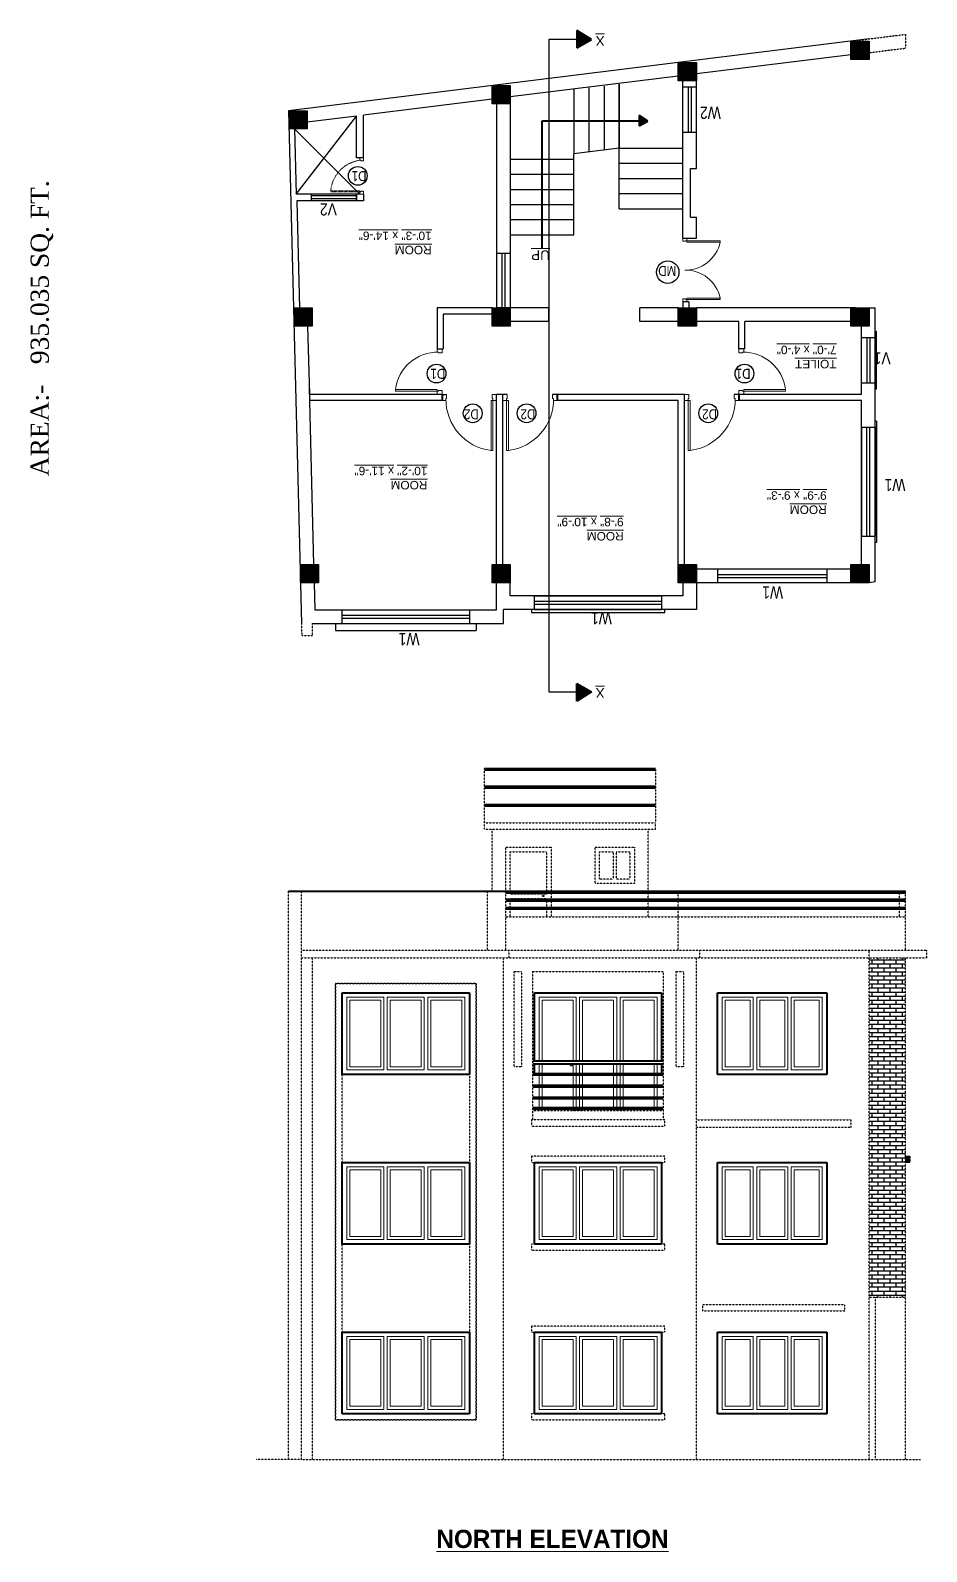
# Model space of a CAD drawing. Header units: inches. Extents: x -111 to 45239, y -6849 to 1261.
# Drawn here: x 18012 to 18604, y -2378 to -1374 of the extents above; entities that cross this region are included whole.
import ezdxf

# ---------------------------------------------------------------- set-up
doc = ezdxf.new("R2010")
doc.units = ezdxf.units.IN
doc.header["$LTSCALE"] = 0.5
doc.header["$MEASUREMENT"] = 0
doc.linetypes.add('DASH', pattern=[0.35, 0.25, -0.1])
doc.linetypes.add('DASHED2', pattern=[0.375, 0.25, -0.125])
for name, color, linetype, lineweight in [('door', 202, 'Continuous', 5), ('Elevation 2', 31, 'Continuous', 40), ('TEXT', 220, 'Continuous', 9), ('Text 0.200', 122, 'Continuous', 20), ('Toilet', 7, 'Continuous', 25), ('wall', 20, 'Continuous', 40), ('window', 6, 'Continuous', 13)]:
    doc.layers.add(name, color=color, linetype=linetype, lineweight=lineweight)
doc.styles.add('ordinary', font='ARIALN.TTF')
doc.styles.get("Standard").update_dxf_attribs({"font": 'arial.ttf'})

msp = doc.modelspace()

# ---------------------------------------------------------------- hatches: boundary and pattern name
at = {"layer": 'Toilet'}
for points in [[(18554, -1392.7), (18566, -1392.7), (18566, -1380.7), (18554, -1380.7)], [(18440, -1406.8), (18452, -1406.8), (18452, -1394.8), (18440, -1394.8)], [(18317, -1422), (18329, -1422), (18329, -1410), (18317, -1410)], [(18182.9, -1438.6), (18194.9, -1438.6), (18194.9, -1426.6), (18182.9, -1426.6)], [(18186.2, -1568.8), (18198.2, -1568.8), (18198.2, -1556.8), (18186.2, -1556.8)], [(18317, -1568.8), (18329, -1568.8), (18329, -1556.8), (18317, -1556.8)], [(18440, -1568.8), (18452, -1568.8), (18452, -1556.8), (18440, -1556.8)], [(18554, -1568.8), (18566, -1568.8), (18566, -1556.8), (18554, -1556.8)], [(18190.4, -1738.1), (18202.4, -1738.1), (18202.4, -1726.1), (18190.4, -1726.1)], [(18317, -1738.1), (18329, -1738.1), (18329, -1726.1), (18317, -1726.1)], [(18440, -1738.1), (18452, -1738.1), (18452, -1726.1), (18440, -1726.1)], [(18554, -1738.1), (18566, -1738.1), (18566, -1726.1), (18554, -1726.1)]]:
    msp.add_hatch(color=1, dxfattribs=at).paths.add_polyline_path(points)
at = {"layer": 'Toilet', "linetype": 'DASH', "ltscale": 0.1}
h = msp.add_hatch(dxfattribs=at)
h.set_pattern_fill('AR-BRSTD', color=256)
h.paths.add_polyline_path([(18590, -2092.7), (18590, -1985.7), (18566, -1985.7), (18566, -2092.7), (18566, -2204.7), (18566, -2209.7), (18590, -2209.7)])
h = msp.add_hatch(dxfattribs=at)
h.set_pattern_fill('ANSI31', color=256)
h.set_pattern_definition([(45, (-10494.5373, -5849.33458), (-0.08838834765, 0.08838834765), [])])
h.paths.add_polyline_path([(18590, -2116.7), (18593, -2116.7), (18593, -2120.7), (18590, -2120.7)])
at = {"layer": 'wall', "ltscale": 5}
h = msp.add_hatch(color=2, dxfattribs=at)
h.dxf.hatch_style = 1
h.paths.add_polyline_path([(18382.7, -1379.7), (18372.9, -1373.6), (18372.9, -1385.1)])
h = msp.add_hatch(color=2, dxfattribs=at)
h.dxf.hatch_style = 1
h.paths.add_polyline_path([(18419.8, -1433.4), (18414.1, -1429.8), (18414.1, -1436.6)])
h = msp.add_hatch(color=2, dxfattribs=at)
h.dxf.hatch_style = 1
h.paths.add_polyline_path([(18382.7, -1810.1), (18372.9, -1816.2), (18372.9, -1804.6)])

# ---------------------------------------------------------------- linework, layer by layer
at = {"layer": 'door', "ltscale": 0.5}
for p, q in [((18229.7, -1480.1), (18229.7, -1481.6)), ((18229.7, -1480.1), (18229.7, -1481.6)), ((18445.7, -1512.5), (18445.7, -1510.8)), ((18445.7, -1512.5), (18445.7, -1510.8)), ((18445.7, -1551.2), (18445.7, -1552.8)), ((18445.7, -1551.2), (18445.7, -1552.8)), ((18280.7, -1611.8), (18280.7, -1613.8)), ((18280.7, -1611.8), (18280.7, -1613.8)), ((18483.3, -1611.8), (18483.3, -1613.8)), ((18483.3, -1611.8), (18483.3, -1613.8)), ((18317.5, -1617.8), (18320, -1617.8)), ((18317.5, -1617.8), (18320, -1617.8)), ((18326.5, -1617.8), (18324, -1617.8)), ((18326.5, -1617.8), (18324, -1617.8)), ((18446.5, -1617.8), (18444, -1617.8)), ((18446.5, -1617.8), (18444, -1617.8))]:
    msp.add_line(p, q, dxfattribs=at)
for points in [[(18229.7, -1459.3), (18229.7, -1457.8), (18232, -1457.8), (18232, -1459.6), (18230.4, -1459.6), (18230.4, -1459.3)], [(18229.7, -1459.3), (18229.7, -1457.8), (18232, -1457.8), (18232, -1459.6), (18230.4, -1459.6), (18230.4, -1459.3)], [(18467.7, -1512.5), (18445.7, -1512.5), (18445.7, -1513.3), (18467.7, -1513.3)], [(18467.7, -1512.5), (18445.7, -1512.5), (18445.7, -1513.3), (18467.7, -1513.3)], [(18467.7, -1551.1), (18445.7, -1551.2), (18445.7, -1550.3), (18467.7, -1550.3)], [(18467.7, -1551.1), (18445.7, -1551.2), (18445.7, -1550.3), (18467.7, -1550.3)], [(18280.7, -1585.9), (18280.7, -1583.8), (18284, -1583.8), (18284, -1586.3), (18281.7, -1586.3), (18281.7, -1585.9)], [(18280.7, -1585.9), (18280.7, -1583.8), (18284, -1583.8), (18284, -1586.3), (18281.7, -1586.3), (18281.7, -1585.9)], [(18483.3, -1585.9), (18483.3, -1583.8), (18480, -1583.8), (18480, -1586.3), (18482.3, -1586.3), (18482.3, -1585.9)], [(18483.3, -1585.9), (18483.3, -1583.8), (18480, -1583.8), (18480, -1586.3), (18482.3, -1586.3), (18482.3, -1585.9)], [(18253.2, -1611.8), (18280.7, -1611.8), (18280.7, -1610.7), (18253.2, -1610.7)], [(18253.2, -1611.8), (18280.7, -1611.8), (18280.7, -1610.7), (18253.2, -1610.7)], [(18286.5, -1617.8), (18284, -1617.8), (18284, -1613.8), (18287, -1613.8), (18287, -1616.6), (18286.5, -1616.6)], [(18286.5, -1617.8), (18284, -1617.8), (18284, -1613.8), (18287, -1613.8), (18287, -1616.6), (18286.5, -1616.6)], [(18357.5, -1617.8), (18360, -1617.8), (18360, -1613.8), (18357, -1613.8), (18357, -1616.6), (18357.5, -1616.6)], [(18357.5, -1617.8), (18360, -1617.8), (18360, -1613.8), (18357, -1613.8), (18357, -1616.6), (18357.5, -1616.6)], [(18477.5, -1617.8), (18480, -1617.8), (18480, -1613.8), (18477, -1613.8), (18477, -1616.6), (18477.5, -1616.6)], [(18477.5, -1617.8), (18480, -1617.8), (18480, -1613.8), (18477, -1613.8), (18477, -1616.6), (18477.5, -1616.6)], [(18510.8, -1611.8), (18483.3, -1611.8), (18483.3, -1610.7), (18510.8, -1610.7)], [(18510.8, -1611.8), (18483.3, -1611.8), (18483.3, -1610.7), (18510.8, -1610.7)], [(18317.5, -1650.8), (18317.5, -1617.8), (18316.3, -1617.8), (18316.3, -1650.8)], [(18317.5, -1650.8), (18317.5, -1617.8), (18316.3, -1617.8), (18316.3, -1650.8)], [(18326.5, -1650.8), (18326.5, -1617.8), (18327.8, -1617.8), (18327.8, -1650.8)], [(18326.5, -1650.8), (18326.5, -1617.8), (18327.8, -1617.8), (18327.8, -1650.8)], [(18446.5, -1650.8), (18446.5, -1617.8), (18447.8, -1617.8), (18447.8, -1650.8)], [(18446.5, -1650.8), (18446.5, -1617.8), (18447.8, -1617.8), (18447.8, -1650.8)]]:
    msp.add_lwpolyline(points, close=True, dxfattribs=at)
at = {"layer": 'door', "linetype": 'DASHED2', "ltscale": 5}
msp.add_lwpolyline([(18210.4, -1480.1), (18229.7, -1480.1), (18229.7, -1479.4), (18210.4, -1479.4)], close=True, dxfattribs=at)
msp.add_lwpolyline([(18210.4, -1480.1), (18229.7, -1480.1), (18229.7, -1479.4), (18210.4, -1479.4)], close=True, dxfattribs=at)
at = {"layer": 'door', "ltscale": 0.5}
for points in [[(18229.7, -1481.6), (18232, -1481.6), (18232, -1479.8), (18230.4, -1479.8), (18230.4, -1480.1), (18229.7, -1480.1)], [(18229.7, -1481.6), (18232, -1481.6), (18232, -1479.8), (18230.4, -1479.8), (18230.4, -1480.1), (18229.7, -1480.1)], [(18445.7, -1510.8), (18443, -1510.8), (18443, -1512.8), (18444.8, -1512.8), (18444.8, -1512.5), (18445.7, -1512.5)], [(18445.7, -1510.8), (18443, -1510.8), (18443, -1512.8), (18444.8, -1512.8), (18444.8, -1512.5), (18445.7, -1512.5)], [(18445.7, -1552.8), (18443, -1552.8), (18443, -1550.8), (18444.8, -1550.8), (18444.8, -1551.2), (18445.7, -1551.2)], [(18445.7, -1552.8), (18443, -1552.8), (18443, -1550.8), (18444.8, -1550.8), (18444.8, -1551.2), (18445.7, -1551.2)], [(18280.7, -1613.8), (18284, -1613.8), (18284, -1611.3), (18281.7, -1611.3), (18281.7, -1611.8), (18280.7, -1611.8)], [(18280.7, -1613.8), (18284, -1613.8), (18284, -1611.3), (18281.7, -1611.3), (18281.7, -1611.8), (18280.7, -1611.8)], [(18320, -1617.8), (18320, -1613.8), (18317, -1613.8), (18317, -1616.6), (18317.5, -1616.6), (18317.5, -1617.8)], [(18320, -1617.8), (18320, -1613.8), (18317, -1613.8), (18317, -1616.6), (18317.5, -1616.6), (18317.5, -1617.8)], [(18324, -1617.8), (18324, -1613.8), (18327, -1613.8), (18327, -1616.6), (18326.5, -1616.6), (18326.5, -1617.8)], [(18324, -1617.8), (18324, -1613.8), (18327, -1613.8), (18327, -1616.6), (18326.5, -1616.6), (18326.5, -1617.8)], [(18444, -1617.8), (18444, -1613.8), (18447, -1613.8), (18447, -1616.6), (18446.5, -1616.6), (18446.5, -1617.8)], [(18444, -1617.8), (18444, -1613.8), (18447, -1613.8), (18447, -1616.6), (18446.5, -1616.6), (18446.5, -1617.8)], [(18483.3, -1613.8), (18480, -1613.8), (18480, -1611.3), (18482.3, -1611.3), (18482.3, -1611.8), (18483.3, -1611.8)], [(18483.3, -1613.8), (18480, -1613.8), (18480, -1611.3), (18482.3, -1611.3), (18482.3, -1611.8), (18483.3, -1611.8)]]:
    msp.add_lwpolyline(points, dxfattribs=at)
at = {"layer": 'door', "linetype": 'DASHED2', "ltscale": 5}
msp.add_arc((18232.7, -1481.5), 22.4, 95.8576, 174.5421, dxfattribs=at)
at = {"layer": 'door', "ltscale": 0.5}
for centre, radius, start, end in [((18444.8, -1508.4), 23.4, 268.9456, 347.9801), ((18444.8, -1508.4), 23.4, 268.9456, 347.9801), ((18444.8, -1555.2), 23.4, 12.0604, 91.2274), ((18444.8, -1555.2), 23.4, 12.0604, 91.2274), ((18281.2, -1614.2), 28.3, 89.0596, 172.8964), ((18281.2, -1614.2), 28.3, 89.0596, 172.8964), ((18482.8, -1614.2), 28.3, 7.1036, 90.9404), ((18482.8, -1614.2), 28.3, 7.1036, 90.9404), ((18320.5, -1617.1), 34, 179.0596, 262.8964), ((18320.5, -1617.1), 34, 179.0596, 262.8964), ((18323.6, -1617.1), 34, 277.1036, 0.9404), ((18323.6, -1617.1), 34, 277.1036, 0.9404), ((18443.6, -1617.1), 34, 277.1036, 0.9404), ((18443.6, -1617.1), 34, 277.1036, 0.9404)]:
    msp.add_arc(centre, radius, start, end, dxfattribs=at)
at = {"layer": 'Elevation 2'}
for p, q in [((18312, -1860.7), (18425, -1860.7)), ((18312, -1861.7), (18425, -1861.7)), ((18312, -1872.5), (18425, -1872.5)), ((18312, -1873.5), (18425, -1873.5)), ((18312, -1884.4), (18425, -1884.4)), ((18312, -1885.4), (18425, -1885.4)), ((18182.6, -1941.7), (18590, -1941.7)), ((18326, -1942.7), (18590, -1942.7)), ((18326, -1947), (18590, -1947)), ((18326, -1948), (18590, -1948)), ((18326, -1952.4), (18590, -1952.4)), ((18326, -1953.4), (18590, -1953.4)), ((18344, -2053.7), (18430, -2053.7)), ((18344, -2055.7), (18430, -2055.7)), ((18344, -2062), (18430, -2062)), ((18344, -2063), (18430, -2063)), ((18344, -2069.8), (18430, -2069.8)), ((18344, -2070.8), (18430, -2070.8)), ((18344, -2077.6), (18430, -2077.6)), ((18344, -2078.6), (18430, -2078.6)), ((18344, -2084.4), (18430, -2084.4)), ((18344, -2085.4), (18430, -2085.4))]:
    msp.add_line(p, q, dxfattribs=at)
at = {"layer": 'Toilet'}
for p, q in [((18566, -1379.2), (18182.6, -1426.6)), ((18354.8, -1810.4), (18354.8, -1379.4)), ((18354.8, -1379.4), (18372.9, -1379.4)), ((18554, -1389.7), (18452, -1402.3)), ((18440, -1403.8), (18329, -1417.5)), ((18443, -1410.8), (18443, -1403.8)), ((18371, -1412.7), (18371, -1455)), ((18381, -1411.5), (18381, -1453.8)), ((18391, -1410.3), (18391, -1452.6)), ((18401, -1491.3), (18401, -1409)), ((18401, -1409), (18401, -1451.3)), ((18452, -1410.8), (18452, -1406.8)), ((18227.5, -1421), (18227.5, -1421)), ((18317, -1419), (18232, -1429.5)), ((18320, -1420.3), (18320, -1520.8)), ((18329, -1422), (18329, -1459.7)), ((18182.6, -1426.6), (18191.1, -1765.1)), ((18187.7, -1481.6), (18227.5, -1430.1)), ((18227.5, -1430.1), (18194.9, -1434.1)), ((18227.5, -1457.8), (18227.5, -1430.1)), ((18232, -1457.8), (18232, -1429.5)), ((18186.5, -1438.6), (18187.7, -1481.6)), ((18186.5, -1438.6), (18229.7, -1481.6)), ((18443, -1510.8), (18443, -1440.8)), ((18452, -1464.8), (18452, -1440.8)), ((18401, -1451.3), (18371, -1455)), ((18371, -1508.5), (18371, -1455)), ((18401, -1451.3), (18443, -1451.3)), ((18232, -1457.8), (18227.5, -1457.8)), ((18329, -1458.5), (18371, -1458.5)), ((18329, -1458.5), (18329, -1520.8)), ((18401, -1461.3), (18443, -1461.3)), ((18448, -1496.8), (18448, -1464.8)), ((18448, -1464.8), (18452, -1464.8)), ((18329, -1468.5), (18371, -1468.5)), ((18401, -1471.3), (18443, -1471.3)), ((18229.7, -1481.6), (18187.7, -1481.6)), ((18227.4, -1486.1), (18227.4, -1481.6)), ((18229.7, -1481.6), (18229.7, -1481.6)), ((18232, -1481.6), (18232, -1486.1)), ((18329, -1478.5), (18371, -1478.5)), ((18401, -1481.3), (18443, -1481.3)), ((18188, -1486.1), (18189.8, -1557)), ((18232, -1486.1), (18188, -1486.1)), ((18329, -1488.5), (18371, -1488.5)), ((18401, -1491.3), (18443, -1491.3)), ((18329, -1498.5), (18371, -1498.5)), ((18448, -1496.8), (18452, -1496.8)), ((18452, -1510.8), (18452, -1496.8)), ((18329, -1508.5), (18371, -1508.5)), ((18443, -1510.8), (18452, -1510.8)), ((18329, -1520.8), (18320, -1520.8)), ((18320, -1520.8), (18320, -1556.8)), ((18329, -1520.8), (18329, -1556.8)), ((18443, -1552.8), (18443, -1556.8)), ((18447, -1552.8), (18443, -1552.8)), ((18447, -1552.8), (18447, -1556.8)), ((18317, -1556.8), (18280.7, -1556.8)), ((18280.7, -1556.8), (18280.7, -1583.8)), ((18317, -1560.8), (18284.7, -1560.8)), ((18284.7, -1560.8), (18284.7, -1583.8)), ((18329, -1556.8), (18320, -1556.8)), ((18354.5, -1556.8), (18329, -1556.8)), ((18354.5, -1565.8), (18329, -1565.8)), ((18354.5, -1565.8), (18354.5, -1556.8)), ((18440, -1556.8), (18414.5, -1556.8)), ((18414.5, -1565.8), (18414.5, -1556.8)), ((18440, -1565.8), (18414.5, -1565.8)), ((18557, -1556.8), (18452, -1556.8)), ((18480, -1565.8), (18452, -1565.8)), ((18480, -1583.8), (18480, -1565.8)), ((18484, -1583.8), (18484, -1565.8)), ((18554, -1565.8), (18484, -1565.8)), ((18566, -1556.8), (18570, -1556.8)), ((18570, -1737.5), (18570, -1556.8)), ((18195.1, -1568.8), (18196.3, -1613.8)), ((18561, -1576.3), (18561, -1568.8)), ((18280.7, -1583.8), (18284.7, -1583.8)), ((18484, -1583.8), (18480, -1583.8)), ((18196.2, -1609.3), (18199.1, -1726.1)), ((18284, -1613.8), (18196.3, -1613.8)), ((18284, -1613.8), (18287, -1613.8)), ((18284, -1613.8), (18284, -1617.8)), ((18320, -1726.1), (18320, -1613.8)), ((18324, -1613.8), (18320, -1613.8)), ((18327, -1613.8), (18324, -1613.8)), ((18324, -1726.1), (18324, -1613.8)), ((18360, -1613.8), (18357, -1613.8)), ((18444, -1613.8), (18360, -1613.8)), ((18360, -1613.8), (18360, -1617.8)), ((18440, -1613.8), (18440, -1613.8)), ((18444, -1726.1), (18444, -1613.8)), ((18480, -1613.8), (18477, -1613.8)), ((18561, -1613.8), (18480, -1613.8)), ((18480, -1613.8), (18480, -1617.8)), ((18284, -1617.8), (18196.4, -1617.8)), ((18440, -1617.8), (18360, -1617.8)), ((18440, -1726.1), (18440, -1617.8)), ((18561, -1617.8), (18480, -1617.8)), ((18561, -1726.1), (18561, -1617.8)), ((18467, -1729.1), (18452, -1729.1)), ((18554, -1729.1), (18538, -1729.1)), ((18199.4, -1738.1), (18200, -1756.1)), ((18320, -1756.1), (18320, -1738.1)), ((18329, -1746.7), (18329, -1738.1)), ((18443, -1746.7), (18329, -1746.7)), ((18443, -1738.1), (18443, -1746.7)), ((18467, -1738.1), (18452, -1738.1)), ((18452, -1738.1), (18452, -1755.7)), ((18554, -1738.1), (18538, -1738.1)), ((18570, -1737.5), (18566, -1738.1)), ((18200, -1756.1), (18320, -1756.1)), ((18452, -1755.7), (18324.5, -1755.7)), ((18324.5, -1765.1), (18324.5, -1755.7)), ((18198.1, -1765.1), (18324.5, -1765.1)), ((18213.5, -1765.1), (18213.5, -1769.6)), ((18306.5, -1765.1), (18306.5, -1769.6)), ((18213.5, -1769.6), (18306.5, -1769.6)), ((18372.9, -1810.4), (18354.8, -1810.4))]:
    msp.add_line(p, q, dxfattribs=at)
at = {"layer": 'Toilet', "color": 1, "linetype": 'DASH', "ltscale": 0.1}
for p, q in [((18554, -1380.7), (18590, -1376.2)), ((18566, -1388.3), (18590, -1385.3)), ((18590, -1376.2), (18590, -1385.3)), ((18191.1, -1765.1), (18191.3, -1773.1)), ((18198.1, -1765.1), (18198.3, -1773.1)), ((18198.3, -1773.1), (18191.3, -1773.1)), ((18312, -1896.7), (18312, -1860.7)), ((18425, -1860.7), (18425, -1896.7)), ((18312, -1896.7), (18425, -1896.7)), ((18312, -1900.7), (18312, -1896.7)), ((18425, -1900.7), (18425, -1896.7)), ((18312, -1900.7), (18425, -1900.7)), ((18317, -1941.7), (18317, -1900.7)), ((18420, -1941.7), (18420, -1900.7)), ((18397, -1915.7), (18397, -1933.7)), ((18399, -1915.7), (18399, -1933.7)), ((18182.6, -1985.7), (18182.6, -1941.7)), ((18191.1, -1980.7), (18191.1, -1941.7)), ((18314, -1980.7), (18314, -1941.7)), ((18326, -1980.7), (18326, -1941.7)), ((18353, -1943.7), (18329, -1943.7)), ((18353, -1946.7), (18329, -1946.7)), ((18420, -1947), (18420, -1942.7)), ((18440, -1980.7), (18440, -1941.7)), ((18586, -1947), (18586, -1942.7)), ((18590, -1980.7), (18590, -1941.7)), ((18420, -1952.4), (18420, -1948)), ((18420, -1958.7), (18420, -1953.4)), ((18586, -1952.4), (18586, -1948)), ((18586, -1958.7), (18586, -1953.4)), ((18326, -1958.7), (18590, -1958.7)), ((18182.6, -2092.7), (18182.6, -1980.7)), ((18191.1, -1980.7), (18604, -1980.7)), ((18191.2, -2092.7), (18191.2, -1980.7)), ((18191.2, -1985.7), (18604, -1985.7)), ((18198.3, -2316.7), (18198.3, -1985.7)), ((18324.5, -2092.7), (18324.5, -1985.7)), ((18328, -1980.7), (18328, -1985.7)), ((18452, -2092.7), (18452, -1985.7)), ((18454, -1980.7), (18454, -1985.7)), ((18566, -2092.7), (18566, -1980.7)), ((18590, -2097.7), (18590, -1985.7)), ((18604, -1980.7), (18604, -1985.7)), ((18344, -2092.7), (18344, -1994.7)), ((18344, -1994.7), (18430, -1994.7)), ((18430, -1994.7), (18430, -2092.7)), ((18430, -2086.7), (18344, -2086.7)), ((18182.6, -2204.7), (18182.6, -2092.7)), ((18191.2, -2204.7), (18191.2, -2092.7)), ((18324.5, -2204.7), (18324.5, -2092.7)), ((18431, -2092.7), (18343, -2092.7)), ((18343, -2092.7), (18343, -2096.7)), ((18343, -2096.7), (18431, -2096.7)), ((18431, -2096.7), (18431, -2092.7)), ((18452, -2204.7), (18452, -2092.7)), ((18452, -2097.7), (18452, -2092.7)), ((18452, -2092.7), (18554, -2092.7)), ((18554, -2097.7), (18452, -2097.7)), ((18554, -2092.7), (18554, -2097.7)), ((18566, -2204.7), (18566, -2092.7)), ((18590, -2209.7), (18590, -2092.7)), ((18431, -2116.7), (18343, -2116.7)), ((18343, -2116.7), (18343, -2120.7)), ((18431, -2120.7), (18431, -2116.7)), ((18343, -2120.7), (18431, -2120.7)), ((18431, -2174.7), (18343, -2174.7)), ((18343, -2174.7), (18343, -2178.7)), ((18431, -2178.7), (18431, -2174.7)), ((18343, -2178.7), (18431, -2178.7)), ((18182.6, -2316.7), (18182.6, -2204.7)), ((18191.2, -2316.7), (18191.2, -2204.7)), ((18324.5, -2316.7), (18324.5, -2204.7)), ((18452, -2316.7), (18452, -2204.7)), ((18566, -2316.7), (18566, -2204.7)), ((18550, -2214.7), (18456, -2214.7)), ((18456, -2214.7), (18456, -2218.7)), ((18456, -2218.7), (18550, -2218.7)), ((18550, -2218.7), (18550, -2214.7)), ((18566, -2209.7), (18590, -2209.7)), ((18570, -2209.7), (18570, -2316.7)), ((18590, -2316.7), (18590, -2209.7)), ((18431, -2228.7), (18343, -2228.7)), ((18343, -2228.7), (18343, -2232.7)), ((18431, -2232.7), (18431, -2228.7)), ((18343, -2232.7), (18431, -2232.7)), ((18431, -2286.7), (18343, -2286.7)), ((18343, -2286.7), (18343, -2290.7)), ((18431, -2290.7), (18431, -2286.7)), ((18343, -2290.7), (18431, -2290.7)), ((18191.1, -2316.7), (18161.1, -2316.7)), ((18191.1, -2316.7), (18570, -2316.7)), ((18570, -2316.7), (18600, -2316.7))]:
    msp.add_line(p, q, dxfattribs=at)
at = {"layer": 'Toilet', "color": 3}
for p, q in [((18443, -1410.8), (18452, -1410.8)), ((18443, -1440.8), (18443, -1410.8)), ((18446.5, -1410.8), (18446.5, -1440.8)), ((18448.5, -1410.8), (18448.5, -1440.8)), ((18452, -1440.8), (18452, -1410.8)), ((18443, -1440.8), (18452, -1440.8)), ((18197.4, -1481.6), (18197.4, -1486.1)), ((18227.4, -1482.8), (18197.4, -1482.8)), ((18227.4, -1484.8), (18197.4, -1484.8)), ((18227.4, -1481.6), (18227.4, -1486.1)), ((18323.5, -1520.8), (18323.5, -1556.8)), ((18325.5, -1520.8), (18325.5, -1556.8)), ((18571, -1572.3), (18570, -1572.3)), ((18571, -1610.3), (18571, -1572.3)), ((18561, -1576.3), (18570, -1576.3)), ((18561, -1606.3), (18561, -1576.3)), ((18564.5, -1576.3), (18564.5, -1606.3)), ((18566.5, -1576.3), (18566.5, -1606.3)), ((18570, -1576.3), (18570, -1606.3)), ((18561, -1613.8), (18561, -1606.3)), ((18561, -1606.3), (18570, -1606.3)), ((18571, -1610.3), (18570, -1610.3)), ((18561, -1635.5), (18570, -1635.5)), ((18561, -1635.5), (18561, -1707.5)), ((18564.5, -1707.5), (18564.5, -1635.5)), ((18566.5, -1707.5), (18566.5, -1635.5)), ((18571, -1631.5), (18570, -1631.5)), ((18570, -1635.5), (18570, -1707.5)), ((18571, -1631.5), (18571, -1711.5)), ((18561, -1707.5), (18570, -1707.5)), ((18571, -1711.5), (18570, -1711.5)), ((18466, -1729.1), (18466, -1738.1)), ((18538, -1729.1), (18466, -1729.1)), ((18466, -1732.6), (18538, -1732.6)), ((18466, -1734.6), (18538, -1734.6)), ((18538, -1729.1), (18538, -1738.1)), ((18345, -1746.7), (18429, -1746.7)), ((18345, -1755.7), (18345, -1746.7)), ((18429, -1746.7), (18429, -1755.7)), ((18538, -1738.1), (18466, -1738.1)), ((18218, -1756.1), (18302, -1756.1)), ((18218, -1765.1), (18218, -1756.1)), ((18302, -1756.1), (18302, -1765.1)), ((18343, -1755.7), (18343, -1757.7)), ((18345, -1750.2), (18429, -1750.2)), ((18345, -1752.2), (18429, -1752.2)), ((18345, -1755.7), (18429, -1755.7)), ((18431, -1757.7), (18431, -1755.7)), ((18218, -1759.6), (18302, -1759.6)), ((18218, -1761.6), (18302, -1761.6)), ((18218, -1765.1), (18302, -1765.1)), ((18343, -1757.7), (18431, -1757.7))]:
    msp.add_line(p, q, dxfattribs=at)
at = {"layer": 'Toilet'}
for points in [[(18566, -1392.7), (18554, -1392.7), (18554, -1380.7), (18566, -1380.7)], [(18452, -1406.8), (18440, -1406.8), (18440, -1394.8), (18452, -1394.8)], [(18329, -1422), (18317, -1422), (18317, -1410), (18329, -1410)], [(18194.9, -1438.6), (18182.9, -1438.6), (18182.9, -1426.6), (18194.9, -1426.6)], [(18198.2, -1568.8), (18186.2, -1568.8), (18186.2, -1556.8), (18198.2, -1556.8)], [(18329, -1568.8), (18317, -1568.8), (18317, -1556.8), (18329, -1556.8)], [(18452, -1568.8), (18440, -1568.8), (18440, -1556.8), (18452, -1556.8)], [(18566, -1568.8), (18554, -1568.8), (18554, -1556.8), (18566, -1556.8)], [(18202.4, -1738.1), (18190.4, -1738.1), (18190.4, -1726.1), (18202.4, -1726.1)], [(18329, -1738.1), (18317, -1738.1), (18317, -1726.1), (18329, -1726.1)], [(18452, -1738.1), (18440, -1738.1), (18440, -1726.1), (18452, -1726.1)], [(18566, -1738.1), (18554, -1738.1), (18554, -1726.1), (18566, -1726.1)]]:
    msp.add_lwpolyline(points, close=True, dxfattribs=at)
at = {"layer": 'Toilet', "color": 1, "linetype": 'DASH', "ltscale": 0.1}
for points in [[(18326, -1958.7), (18326, -1912.7), (18356, -1912.7), (18356, -1941.7)], [(18329, -1941.7), (18329, -1915.7), (18353, -1915.7), (18353, -1941.7)], [(18397, -1933.7), (18388, -1933.7), (18388, -1915.7), (18397, -1915.7)], [(18399, -1915.7), (18408, -1915.7), (18408, -1933.7), (18399, -1933.7)], [(18329, -1943.7), (18329, -1942.7)], [(18329, -1947), (18329, -1946.7)], [(18353, -1942.7), (18353, -1943.7)], [(18353, -1946.7), (18353, -1947)], [(18356, -1942.7), (18356, -1947)], [(18329, -1952.4), (18329, -1948)], [(18329, -1958.7), (18329, -1953.4)], [(18353, -1948), (18353, -1952.4)], [(18353, -1953.4), (18353, -1958.7)], [(18356, -1948), (18356, -1952.4)], [(18356, -1953.4), (18356, -1958.7)], [(18306.5, -2008.7), (18306.5, -2002.7), (18213.5, -2002.7), (18213.5, -2008.7)], [(18213.5, -2008.7), (18213.5, -2286.7)], [(18218, -2286.7), (18218, -2008.7)], [(18302, -2008.7), (18302, -2286.7)], [(18306.5, -2286.7), (18306.5, -2008.7)], [(18213.5, -2286.7), (18213.5, -2290.7), (18306.5, -2290.7), (18306.5, -2286.7)]]:
    msp.add_lwpolyline(points, dxfattribs=at)
for points in [[(18385, -1912.7), (18411, -1912.7), (18411, -1936.7), (18385, -1936.7)], [(18331.5, -1994.7), (18336.5, -1994.7), (18336.5, -2057.7), (18331.5, -2057.7)], [(18438.5, -1994.7), (18443.5, -1994.7), (18443.5, -2057.7), (18438.5, -2057.7)], [(18306.5, -2290.7), (18213.5, -2290.7), (18213.5, -2002.7), (18306.5, -2002.7)], [(18218, -2008.7), (18302, -2008.7), (18302, -2286.7), (18218, -2286.7)], [(18590, -2116.7), (18593, -2116.7), (18593, -2120.7), (18590, -2120.7)]]:
    msp.add_lwpolyline(points, close=True, dxfattribs=at)
at = {"layer": 'Toilet'}
for centre, radius in [((18228.3, -1469.6), 6.19), ((18433, -1533.1), 7.43), ((18280.3, -1600.1), 6.19), ((18483.7, -1600.1), 6.19), ((18304.2, -1626.3), 6.19), ((18339.8, -1626.3), 6.19), ((18459.8, -1626.3), 6.19)]:
    msp.add_circle(centre, radius, dxfattribs=at)
at = {"layer": 'Toilet', "color": 1, "linetype": 'DASH', "ltscale": 0.1}
for centre in [(18350.8, -1944.9), (18369.3, -2056.6)]:
    msp.add_circle(centre, 0.5, dxfattribs=at)
at = {"layer": 'wall', "color": 1, "ltscale": 5}
for p, q in [((18382.7, -1379.7), (18372.9, -1373.6)), ((18372.9, -1373.6), (18372.9, -1385.1)), ((18372.9, -1385.1), (18382.7, -1379.7)), ((18350, -1517.4), (18350, -1433.2)), ((18350, -1433.2), (18414.1, -1433.2)), ((18419.8, -1433.4), (18414.1, -1429.8)), ((18414.1, -1429.8), (18414.1, -1436.6)), ((18414.1, -1436.6), (18419.8, -1433.4)), ((18372.9, -1816.2), (18372.9, -1804.6)), ((18372.9, -1804.6), (18382.7, -1810.1)), ((18382.7, -1810.1), (18372.9, -1816.2))]:
    msp.add_line(p, q, dxfattribs=at)
at = {"layer": 'wall', "ltscale": 5}
for p, q in [((18284, -1613.8), (18284, -1617.8)), ((18284, -1613.8), (18284, -1617.8)), ((18284, -1613.8), (18284, -1617.8)), ((18284, -1613.8), (18284, -1617.8)), ((18284, -1613.8), (18284, -1617.8)), ((18284, -1613.8), (18284, -1617.8)), ((18360, -1613.8), (18360, -1617.8)), ((18360, -1613.8), (18360, -1617.8)), ((18360, -1613.8), (18360, -1617.8)), ((18360, -1613.8), (18360, -1617.8)), ((18360, -1613.8), (18360, -1617.8)), ((18360, -1613.8), (18360, -1617.8)), ((18480, -1613.8), (18480, -1617.8)), ((18480, -1613.8), (18480, -1617.8)), ((18480, -1613.8), (18480, -1617.8)), ((18480, -1613.8), (18480, -1617.8)), ((18480, -1613.8), (18480, -1617.8)), ((18480, -1613.8), (18480, -1617.8)), ((18218, -2008.7), (18302, -2008.7)), ((18218, -2062.7), (18218, -2008.7)), ((18302, -2008.7), (18302, -2062.7)), ((18345, -2008.7), (18429, -2008.7)), ((18345, -2053.7), (18345, -2008.7)), ((18429, -2008.7), (18429, -2053.7)), ((18466, -2008.7), (18538, -2008.7)), ((18466, -2062.7), (18466, -2008.7)), ((18538, -2008.7), (18538, -2062.7)), ((18345, -2062), (18345, -2055.7)), ((18429, -2055.7), (18429, -2062)), ((18302, -2062.7), (18218, -2062.7)), ((18538, -2062.7), (18466, -2062.7)), ((18218, -2120.7), (18302, -2120.7)), ((18218, -2174.7), (18218, -2120.7)), ((18302, -2120.7), (18302, -2174.7)), ((18345, -2120.7), (18429, -2120.7)), ((18345, -2174.7), (18345, -2120.7)), ((18429, -2120.7), (18429, -2174.7)), ((18466, -2120.7), (18538, -2120.7)), ((18466, -2174.7), (18466, -2120.7)), ((18538, -2120.7), (18538, -2174.7)), ((18302, -2174.7), (18218, -2174.7)), ((18429, -2174.7), (18345, -2174.7)), ((18538, -2174.7), (18466, -2174.7)), ((18218, -2232.7), (18302, -2232.7)), ((18218, -2286.7), (18218, -2232.7)), ((18302, -2232.7), (18302, -2286.7)), ((18345, -2232.7), (18429, -2232.7)), ((18345, -2286.7), (18345, -2232.7)), ((18429, -2232.7), (18429, -2286.7)), ((18466, -2232.7), (18538, -2232.7)), ((18466, -2286.7), (18466, -2232.7)), ((18538, -2232.7), (18538, -2286.7)), ((18302, -2286.7), (18218, -2286.7)), ((18429, -2286.7), (18345, -2286.7)), ((18538, -2286.7), (18466, -2286.7))]:
    msp.add_line(p, q, dxfattribs=at)
at = {"layer": 'window', "color": 140, "lineweight": 13}
for p, q in [((18221, -2011.7), (18221, -2059.7)), ((18245.5, -2011.7), (18245.5, -2059.7)), ((18245.5, -2011.7), (18245.5, -2059.7)), ((18247.7, -2011.7), (18247.7, -2059.7)), ((18274.5, -2011.7), (18274.5, -2059.7)), ((18348, -2011.7), (18348, -2053.7)), ((18372.5, -2011.7), (18372.5, -2053.7)), ((18372.5, -2011.7), (18372.5, -2053.7)), ((18374.8, -2011.7), (18374.8, -2053.7)), ((18401.5, -2011.7), (18401.5, -2053.7)), ((18469, -2011.7), (18469, -2059.7)), ((18489.5, -2011.7), (18489.5, -2059.7)), ((18489.5, -2011.7), (18489.5, -2059.7)), ((18491.8, -2011.7), (18491.8, -2059.7)), ((18514.5, -2011.7), (18514.5, -2059.7)), ((18348, -2055.7), (18348, -2062)), ((18372.5, -2055.7), (18372.5, -2062)), ((18372.5, -2055.7), (18372.5, -2062)), ((18374.8, -2055.7), (18374.8, -2062)), ((18401.5, -2055.7), (18401.5, -2062)), ((18348, -2063), (18348, -2069.8)), ((18372.5, -2063), (18372.5, -2069.8)), ((18372.5, -2063), (18372.5, -2069.8)), ((18374.8, -2063), (18374.8, -2069.8)), ((18401.5, -2063), (18401.5, -2069.8)), ((18348, -2070.8), (18348, -2077.6)), ((18372.5, -2070.8), (18372.5, -2077.6)), ((18372.5, -2070.8), (18372.5, -2077.6)), ((18374.8, -2070.8), (18374.8, -2077.6)), ((18401.5, -2070.8), (18401.5, -2077.6)), ((18348, -2078.6), (18348, -2084.4)), ((18348, -2085.4), (18348, -2086.7)), ((18372.5, -2078.6), (18372.5, -2084.4)), ((18372.5, -2078.6), (18372.5, -2084.4)), ((18372.5, -2085.4), (18372.5, -2086.7)), ((18372.5, -2085.4), (18372.5, -2086.7)), ((18374.8, -2078.6), (18374.8, -2084.4)), ((18374.8, -2085.4), (18374.8, -2086.7)), ((18401.5, -2078.6), (18401.5, -2084.4)), ((18401.5, -2085.4), (18401.5, -2086.7)), ((18221, -2123.7), (18221, -2171.7)), ((18245.5, -2123.7), (18245.5, -2171.7)), ((18245.5, -2123.7), (18245.5, -2171.7)), ((18247.7, -2123.7), (18247.7, -2171.7)), ((18274.5, -2123.7), (18274.5, -2171.7)), ((18348, -2123.7), (18348, -2171.7)), ((18372.5, -2123.7), (18372.5, -2171.7)), ((18372.5, -2123.7), (18372.5, -2171.7)), ((18374.8, -2123.7), (18374.8, -2171.7)), ((18401.5, -2123.7), (18401.5, -2171.7)), ((18469, -2123.7), (18469, -2171.7)), ((18489.5, -2123.7), (18489.5, -2171.7)), ((18489.5, -2123.7), (18489.5, -2171.7)), ((18491.8, -2123.7), (18491.8, -2171.7)), ((18514.5, -2123.7), (18514.5, -2171.7)), ((18221, -2235.7), (18221, -2283.7)), ((18245.5, -2235.7), (18245.5, -2283.7)), ((18245.5, -2235.7), (18245.5, -2283.7)), ((18247.7, -2235.7), (18247.7, -2283.7)), ((18274.5, -2235.7), (18274.5, -2283.7)), ((18348, -2235.7), (18348, -2283.7)), ((18372.5, -2235.7), (18372.5, -2283.7)), ((18372.5, -2235.7), (18372.5, -2283.7)), ((18374.8, -2235.7), (18374.8, -2283.7)), ((18401.5, -2235.7), (18401.5, -2283.7)), ((18469, -2235.7), (18469, -2283.7)), ((18489.5, -2235.7), (18489.5, -2283.7)), ((18489.5, -2235.7), (18489.5, -2283.7)), ((18491.8, -2235.7), (18491.8, -2283.7)), ((18514.5, -2235.7), (18514.5, -2283.7))]:
    msp.add_line(p, q, dxfattribs=at)
for points in [[(18302, -2008.7), (18218, -2008.7), (18218, -2062.7), (18302, -2062.7)], [(18243.5, -2057.7), (18243.5, -2013.7), (18223, -2013.7), (18223, -2057.7)], [(18243.5, -2057.7), (18243.5, -2013.7), (18223, -2013.7), (18223, -2057.7)], [(18270.2, -2057.7), (18270.2, -2013.7), (18249.7, -2013.7), (18249.7, -2057.7)], [(18297, -2057.7), (18297, -2013.7), (18276.5, -2013.7), (18276.5, -2057.7)], [(18538, -2008.7), (18466, -2008.7), (18466, -2062.7), (18538, -2062.7)], [(18487.5, -2057.7), (18487.5, -2013.7), (18471, -2013.7), (18471, -2057.7)], [(18487.5, -2057.7), (18487.5, -2013.7), (18471, -2013.7), (18471, -2057.7)], [(18510.3, -2057.7), (18510.3, -2013.7), (18493.8, -2013.7), (18493.8, -2057.7)], [(18533, -2057.7), (18533, -2013.7), (18516.5, -2013.7), (18516.5, -2057.7)], [(18302, -2120.7), (18218, -2120.7), (18218, -2174.7), (18302, -2174.7)], [(18243.5, -2169.7), (18243.5, -2125.7), (18223, -2125.7), (18223, -2169.7)], [(18243.5, -2169.7), (18243.5, -2125.7), (18223, -2125.7), (18223, -2169.7)], [(18270.2, -2169.7), (18270.2, -2125.7), (18249.7, -2125.7), (18249.7, -2169.7)], [(18297, -2169.7), (18297, -2125.7), (18276.5, -2125.7), (18276.5, -2169.7)], [(18429, -2120.7), (18345, -2120.7), (18345, -2174.7), (18429, -2174.7)], [(18370.5, -2169.7), (18370.5, -2125.7), (18350, -2125.7), (18350, -2169.7)], [(18370.5, -2169.7), (18370.5, -2125.7), (18350, -2125.7), (18350, -2169.7)], [(18397.3, -2169.7), (18397.3, -2125.7), (18376.8, -2125.7), (18376.8, -2169.7)], [(18424, -2169.7), (18424, -2125.7), (18403.5, -2125.7), (18403.5, -2169.7)], [(18538, -2120.7), (18466, -2120.7), (18466, -2174.7), (18538, -2174.7)], [(18487.5, -2169.7), (18487.5, -2125.7), (18471, -2125.7), (18471, -2169.7)], [(18487.5, -2169.7), (18487.5, -2125.7), (18471, -2125.7), (18471, -2169.7)], [(18510.3, -2169.7), (18510.3, -2125.7), (18493.8, -2125.7), (18493.8, -2169.7)], [(18533, -2169.7), (18533, -2125.7), (18516.5, -2125.7), (18516.5, -2169.7)], [(18302, -2232.7), (18218, -2232.7), (18218, -2286.7), (18302, -2286.7)], [(18243.5, -2281.7), (18243.5, -2237.7), (18223, -2237.7), (18223, -2281.7)], [(18243.5, -2281.7), (18243.5, -2237.7), (18223, -2237.7), (18223, -2281.7)], [(18270.2, -2281.7), (18270.2, -2237.7), (18249.7, -2237.7), (18249.7, -2281.7)], [(18297, -2281.7), (18297, -2237.7), (18276.5, -2237.7), (18276.5, -2281.7)], [(18429, -2232.7), (18345, -2232.7), (18345, -2286.7), (18429, -2286.7)], [(18370.5, -2281.7), (18370.5, -2237.7), (18350, -2237.7), (18350, -2281.7)], [(18370.5, -2281.7), (18370.5, -2237.7), (18350, -2237.7), (18350, -2281.7)], [(18397.3, -2281.7), (18397.3, -2237.7), (18376.8, -2237.7), (18376.8, -2281.7)], [(18424, -2281.7), (18424, -2237.7), (18403.5, -2237.7), (18403.5, -2281.7)], [(18538, -2232.7), (18466, -2232.7), (18466, -2286.7), (18538, -2286.7)], [(18487.5, -2281.7), (18487.5, -2237.7), (18471, -2237.7), (18471, -2281.7)], [(18487.5, -2281.7), (18487.5, -2237.7), (18471, -2237.7), (18471, -2281.7)], [(18510.3, -2281.7), (18510.3, -2237.7), (18493.8, -2237.7), (18493.8, -2281.7)], [(18533, -2281.7), (18533, -2237.7), (18516.5, -2237.7), (18516.5, -2281.7)]]:
    msp.add_lwpolyline(points, close=True, dxfattribs=at)
for points in [[(18245.5, -2011.7), (18221, -2011.7)], [(18245.5, -2011.7), (18221, -2011.7), (18221, -2059.7), (18245.5, -2059.7)], [(18247.7, -2059.7), (18272.2, -2059.7), (18272.2, -2011.7), (18247.7, -2011.7)], [(18274.5, -2059.7), (18299, -2059.7), (18299, -2011.7), (18274.5, -2011.7)], [(18429, -2053.7), (18429, -2008.7), (18345, -2008.7), (18345, -2053.7)], [(18372.5, -2011.7), (18348, -2011.7)], [(18372.5, -2011.7), (18348, -2011.7), (18348, -2053.7)], [(18370.5, -2053.7), (18370.5, -2013.7), (18350, -2013.7), (18350, -2053.7)], [(18370.5, -2053.7), (18370.5, -2013.7), (18350, -2013.7), (18350, -2053.7)], [(18399.3, -2053.7), (18399.3, -2011.7), (18374.8, -2011.7)], [(18397.3, -2053.7), (18397.3, -2013.7), (18376.8, -2013.7), (18376.8, -2053.7)], [(18426, -2053.7), (18426, -2011.7), (18401.5, -2011.7)], [(18424, -2053.7), (18424, -2013.7), (18403.5, -2013.7), (18403.5, -2053.7)], [(18489.5, -2011.7), (18469, -2011.7)], [(18489.5, -2011.7), (18469, -2011.7), (18469, -2059.7), (18489.5, -2059.7)], [(18491.8, -2059.7), (18512.3, -2059.7), (18512.3, -2011.7), (18491.8, -2011.7)], [(18514.5, -2059.7), (18535, -2059.7), (18535, -2011.7), (18514.5, -2011.7)], [(18345, -2055.7), (18345, -2062)], [(18348, -2055.7), (18348, -2062)], [(18350, -2055.7), (18350, -2062)], [(18350, -2055.7), (18350, -2062)], [(18370.5, -2062), (18370.5, -2055.7)], [(18370.5, -2062), (18370.5, -2055.7)], [(18376.8, -2055.7), (18376.8, -2062)], [(18397.3, -2062), (18397.3, -2055.7)], [(18399.3, -2062), (18399.3, -2055.7)], [(18403.5, -2055.7), (18403.5, -2062)], [(18424, -2062), (18424, -2055.7)], [(18426, -2062), (18426, -2055.7)], [(18429, -2062), (18429, -2055.7)], [(18221, -2059.7), (18245.5, -2059.7)], [(18348, -2063), (18348, -2069.8)], [(18350, -2063), (18350, -2069.8)], [(18350, -2063), (18350, -2069.8)], [(18370.5, -2069.8), (18370.5, -2063)], [(18370.5, -2069.8), (18370.5, -2063)], [(18376.8, -2063), (18376.8, -2069.8)], [(18397.3, -2069.8), (18397.3, -2063)], [(18399.3, -2069.8), (18399.3, -2063)], [(18403.5, -2063), (18403.5, -2069.8)], [(18424, -2069.8), (18424, -2063)], [(18426, -2069.8), (18426, -2063)], [(18469, -2059.7), (18489.5, -2059.7)], [(18348, -2070.8), (18348, -2077.6)], [(18350, -2070.8), (18350, -2077.6)], [(18350, -2070.8), (18350, -2077.6)], [(18370.5, -2077.6), (18370.5, -2070.8)], [(18370.5, -2077.6), (18370.5, -2070.8)], [(18376.8, -2070.8), (18376.8, -2077.6)], [(18397.3, -2077.6), (18397.3, -2070.8)], [(18399.3, -2077.6), (18399.3, -2070.8)], [(18403.5, -2070.8), (18403.5, -2077.6)], [(18424, -2077.6), (18424, -2070.8)], [(18426, -2077.6), (18426, -2070.8)], [(18348, -2078.6), (18348, -2084.4)], [(18348, -2085.4), (18348, -2086.7)], [(18350, -2078.6), (18350, -2084.4)], [(18350, -2078.6), (18350, -2084.4)], [(18350, -2085.4), (18350, -2086.7)], [(18350, -2085.4), (18350, -2086.7)], [(18370.5, -2084.4), (18370.5, -2078.6)], [(18370.5, -2084.4), (18370.5, -2078.6)], [(18370.5, -2086.7), (18370.5, -2085.4)], [(18370.5, -2086.7), (18370.5, -2085.4)], [(18376.8, -2078.6), (18376.8, -2084.4)], [(18376.8, -2085.4), (18376.8, -2086.7)], [(18397.3, -2084.4), (18397.3, -2078.6)], [(18397.3, -2086.7), (18397.3, -2085.4)], [(18399.3, -2084.4), (18399.3, -2078.6)], [(18399.3, -2086.7), (18399.3, -2085.4)], [(18403.5, -2078.6), (18403.5, -2084.4)], [(18403.5, -2085.4), (18403.5, -2086.7)], [(18424, -2084.4), (18424, -2078.6)], [(18424, -2086.7), (18424, -2085.4)], [(18426, -2084.4), (18426, -2078.6)], [(18426, -2086.7), (18426, -2085.4)], [(18245.5, -2123.7), (18221, -2123.7)], [(18245.5, -2123.7), (18221, -2123.7), (18221, -2171.7), (18245.5, -2171.7)], [(18247.7, -2171.7), (18272.2, -2171.7), (18272.2, -2123.7), (18247.7, -2123.7)], [(18274.5, -2171.7), (18299, -2171.7), (18299, -2123.7), (18274.5, -2123.7)], [(18372.5, -2123.7), (18348, -2123.7)], [(18372.5, -2123.7), (18348, -2123.7), (18348, -2171.7), (18372.5, -2171.7)], [(18374.8, -2171.7), (18399.3, -2171.7), (18399.3, -2123.7), (18374.8, -2123.7)], [(18401.5, -2171.7), (18426, -2171.7), (18426, -2123.7), (18401.5, -2123.7)], [(18489.5, -2123.7), (18469, -2123.7)], [(18489.5, -2123.7), (18469, -2123.7), (18469, -2171.7), (18489.5, -2171.7)], [(18491.8, -2171.7), (18512.3, -2171.7), (18512.3, -2123.7), (18491.8, -2123.7)], [(18514.5, -2171.7), (18535, -2171.7), (18535, -2123.7), (18514.5, -2123.7)], [(18221, -2171.7), (18245.5, -2171.7)], [(18348, -2171.7), (18372.5, -2171.7)], [(18469, -2171.7), (18489.5, -2171.7)], [(18245.5, -2235.7), (18221, -2235.7)], [(18245.5, -2235.7), (18221, -2235.7), (18221, -2283.7), (18245.5, -2283.7)], [(18247.7, -2283.7), (18272.2, -2283.7), (18272.2, -2235.7), (18247.7, -2235.7)], [(18274.5, -2283.7), (18299, -2283.7), (18299, -2235.7), (18274.5, -2235.7)], [(18372.5, -2235.7), (18348, -2235.7)], [(18372.5, -2235.7), (18348, -2235.7), (18348, -2283.7), (18372.5, -2283.7)], [(18374.8, -2283.7), (18399.3, -2283.7), (18399.3, -2235.7), (18374.8, -2235.7)], [(18401.5, -2283.7), (18426, -2283.7), (18426, -2235.7), (18401.5, -2235.7)], [(18489.5, -2235.7), (18469, -2235.7)], [(18489.5, -2235.7), (18469, -2235.7), (18469, -2283.7), (18489.5, -2283.7)], [(18491.8, -2283.7), (18512.3, -2283.7), (18512.3, -2235.7), (18491.8, -2235.7)], [(18514.5, -2283.7), (18535, -2283.7), (18535, -2235.7), (18514.5, -2235.7)], [(18221, -2283.7), (18245.5, -2283.7)], [(18348, -2283.7), (18372.5, -2283.7)], [(18469, -2283.7), (18489.5, -2283.7)]]:
    msp.add_lwpolyline(points, dxfattribs=at)

# ---------------------------------------------------------------- texts
at = {"layer": 'door', "ltscale": 0.5, "rotation": 180, "style": 'ordinary'}
for s, insert, char_height, width, attachment_point in [('W2', (18468.1, -1424), 8, 4.354, 7), ('D1', (18224.3, -1473.1), 6.66, 3.627, 3), ('V2', (18214.5, -1487.7), 8, 4.354, 7), ('MD', (18438.6, -1535.7), 6.66, 3.627, 1), ('V1', (18580.3, -1586), 8, 4.354, 7), ('D1', (18276.3, -1603.6), 6.66, 3.627, 3), ('D1', (18487.7, -1603.6), 6.66, 3.627, 1), ('D2', (18308.2, -1630.3), 6.66, 3.627, 1), ('D2', (18335.8, -1630.3), 6.66, 3.627, 3), ('D2', (18455.8, -1630.3), 6.66, 3.627, 3), ('W1', (18590, -1669.6), 8, 4.354, 7), ('W1', (18509.2, -1740.6), 8, 4.354, 7), ('W1', (18396.1, -1757.6), 8, 4.354, 7), ('W1', (18269.1, -1771.4), 8, 4.354, 7)]:
    msp.add_mtext(s, dxfattribs=dict(at, insert=insert, char_height=char_height, width=width, attachment_point=attachment_point))
at = {"layer": 'TEXT', "rotation": 180}
for s, insert, char_height, width, attachment_point in [('{\\LX}', (18385.4, -1377.2), 6.38, 70.678, 9), ('{\\fArial TUR|b0|i0|c162|p34;\\LROOM\\P1\\fArial TUR|b0|i0|c0|p34;0\\fArial TUR|b0|i0|c162|p34;\'-\\fArial TUR|b0|i0|c0|p34;3\\fArial TUR|b0|i0|c162|p34;" x 1\\fArial TUR|b0|i0|c0|p34;4\\fArial TUR|b0|i0|c162|p34;\'-\\fArial TUR|b0|i0|c0|p34;6\\fArial TUR|b0|i0|c162|p34;"}', (18277.1, -1506.3), 5.6091, 62.162, 7), ('{\\LUP }', (18342.8, -1518.7), 6.38, 70.678, 9), ('{\\fArial TUR|b0|i0|c162|p34;\\LTOILET\\P\\fArial TUR|b0|i0|c0|p34;7\\fArial TUR|b0|i0|c162|p34;\'-\\fArial TUR|b0|i0|c0|p34;0\\fArial TUR|b0|i0|c162|p34;" x \\fArial TUR|b0|i0|c0|p34;4\\fArial TUR|b0|i0|c162|p34;\'-0"}', (18544.5, -1581.6), 5.6091, 62.162, 7), ('{\\fArial TUR|b0|i0|c162|p34;\\LROOM\\P\\fArial TUR|b0|i0|c0|p34;10\\fArial TUR|b0|i0|c162|p34;\'-\\fArial TUR|b0|i0|c0|p34;2\\fArial TUR|b0|i0|c162|p34;" x 1\\fArial TUR|b0|i0|c0|p34;1\\fArial TUR|b0|i0|c162|p34;\'-\\fArial TUR|b0|i0|c0|p34;6\\fArial TUR|b0|i0|c162|p34;"}', (18274.3, -1661.5), 5.6091, 62.162, 7), ('{\\fArial TUR|b0|i0|c162|p34;\\LROOM\\P\\fArial TUR|b0|i0|c0|p34;9\\fArial TUR|b0|i0|c162|p34;\'-\\fArial TUR|b0|i0|c0|p34;9\\fArial TUR|b0|i0|c162|p34;" x \\fArial TUR|b0|i0|c0|p34;9\\fArial TUR|b0|i0|c162|p34;\'-\\fArial TUR|b0|i0|c0|p34;3\\fArial TUR|b0|i0|c162|p34;"}', (18538, -1677.7), 5.6091, 62.162, 7), ('{\\fArial TUR|b0|i0|c162|p34;\\LROOM\\P\\fArial TUR|b0|i0|c0|p34;9\\fArial TUR|b0|i0|c162|p34;\'-\\fArial TUR|b0|i0|c0|p34;8\\fArial TUR|b0|i0|c162|p34;" x 1\\fArial TUR|b0|i0|c0|p34;0\\fArial TUR|b0|i0|c162|p34;\'-\\fArial TUR|b0|i0|c0|p34;9\\fArial TUR|b0|i0|c162|p34;"}', (18403.9, -1695.2), 5.6091, 62.162, 7), ('{\\LX}', (18385.4, -1807.6), 6.38, 70.678, 9)]:
    msp.add_mtext(s, dxfattribs=dict(at, insert=insert, char_height=char_height, width=width, attachment_point=attachment_point))
at = {"layer": 'Text 0.200', "ltscale": 10, "insert": (18012.2, -1576.2), "char_height": 12, "width": 219.164, "attachment_point": 2, "rotation": 90}
msp.add_mtext('\\pi-60,l72;{\\fTimes New Roman|b0|i0|c0|p18;AREA:-^I  935.035 SQ. FT.}', dxfattribs=at)
at = {"layer": 'Text 0.200', "ltscale": 10, "insert": (18356.9, -2363.2), "char_height": 12, "width": 191.016, "attachment_point": 2}
msp.add_mtext('{\\fCentury Gothic|b1|i0|c0|p34;\\LNORTH ELEVATION}', dxfattribs=at)

doc.saveas('drawing.dxf')
